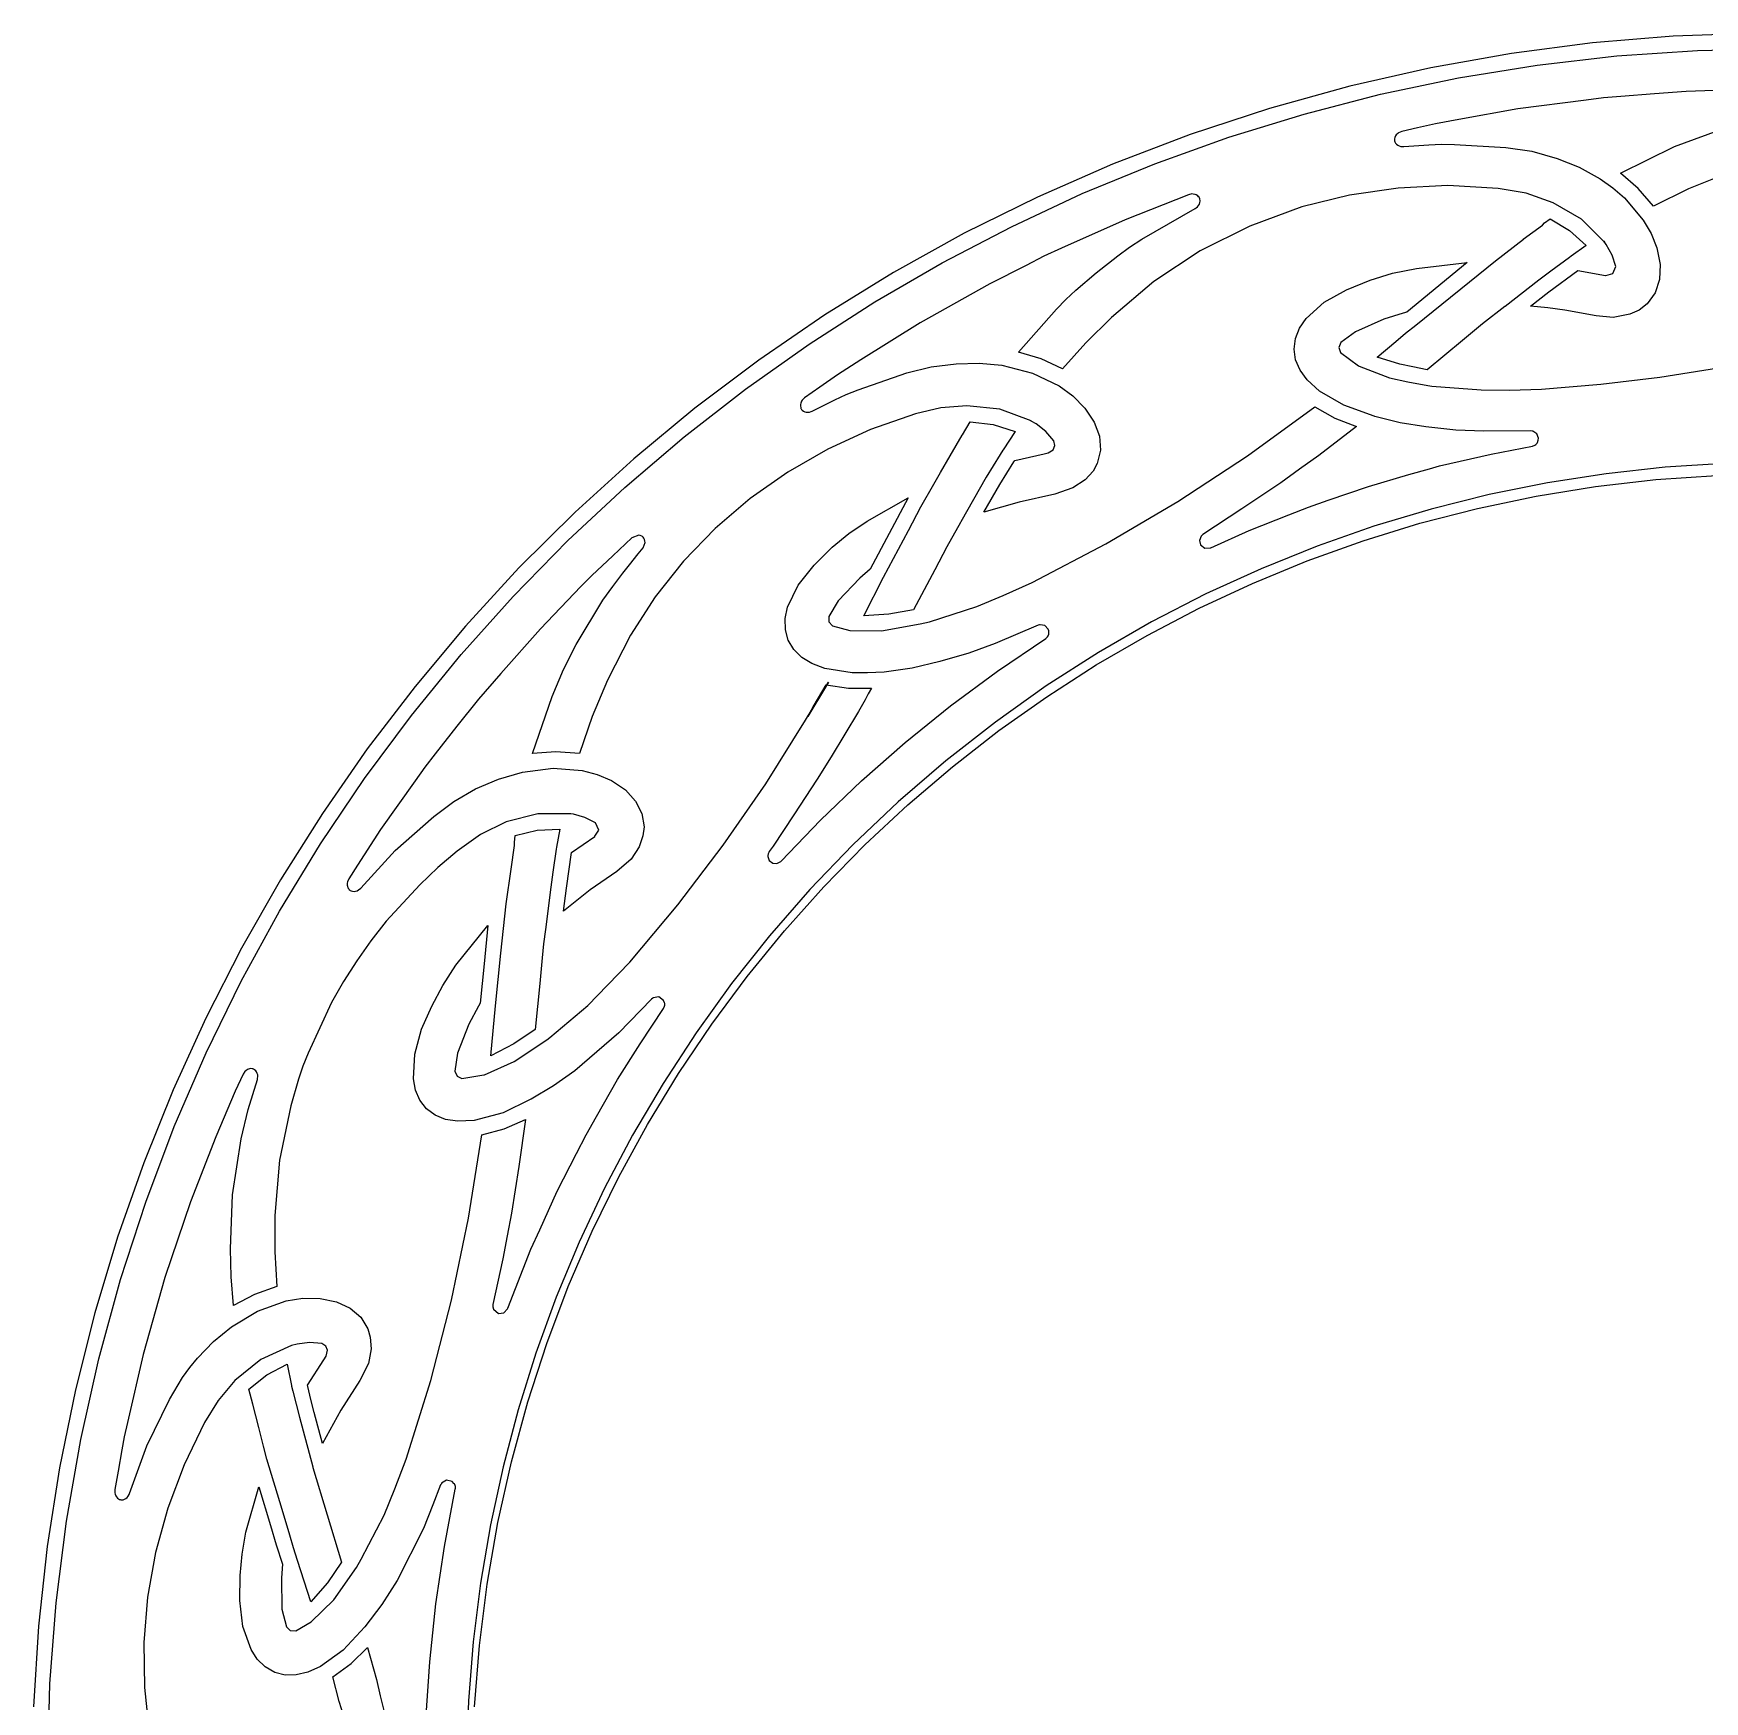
# Model space of a CAD drawing. Extents: x 0 to 238, y 0 to 238.
# Drawn here: x -0.2 to 113.8, y 123.9 to 237.7 of the extents above; entities that cross this region are included whole.
import ezdxf

# ---------------------------------------------------------------- set-up
doc = ezdxf.new("R2010")
doc.units = 0

msp = doc.modelspace()

# ---------------------------------------------------------------- linework, layer by layer
at = {"layer": 'Layer 1'}
for p, q in [((111.694249, 237.513772), (106.182766, 237.060343)), ((117.189278, 237.708654), (111.694249, 237.513772)), ((100.662698, 236.34464), (95.141912, 235.362939)), ((106.182766, 237.060343), (100.662698, 236.34464)), ((102.404514, 235.547441), (107.850287, 236.171159)), ((107.850287, 236.171159), (113.355065, 236.541556)), ((113.355065, 236.541556), (118.911916, 236.653491)), ((95.141912, 235.362939), (89.628279, 234.111514)), ((97.024676, 234.675545), (102.404514, 235.547441)), ((89.628279, 234.111514), (84.129667, 232.586639)), ((91.717702, 233.560611), (97.024676, 234.675545)), ((86.490524, 232.207781), (91.717702, 233.560611)), ((105.746497, 233.162671), (101.095607, 232.561761)), ((106.932977, 233.311179), (105.746497, 233.162671)), ((108.114687, 233.40699), (106.932977, 233.311179)), ((110.413777, 233.583167), (108.114687, 233.40699)), ((112.564107, 233.743791), (110.413777, 233.583167)), ((114.493177, 233.809501), (112.564107, 233.743791)), ((84.129667, 232.586639), (78.709329, 230.803405)), ((81.35007, 230.622198), (86.490524, 232.207781)), ((97.066157, 231.844615), (95.458547, 231.548869)), ((101.095607, 232.561761), (97.066157, 231.844615)), ((78.709329, 230.803405), (73.428259, 228.784366)), ((76.303273, 228.809003), (81.35007, 230.622198)), ((92.668791, 230.524711), (92.656624, 230.453182)), ((92.656624, 230.453182), (92.668156, 230.413078)), ((92.683816, 230.609677), (92.668791, 230.524711)), ((92.735771, 230.718081), (92.683816, 230.609677)), ((92.779473, 230.788501), (92.735771, 230.718081)), ((92.883593, 230.883361), (92.779473, 230.788501)), ((92.943692, 230.931824), (92.883593, 230.883361)), ((93.159027, 231.021447), (92.943692, 230.931824)), ((94.229637, 231.267621), (93.159027, 231.021447)), ((95.458547, 231.548869), (94.229637, 231.267621)), ((111.783472, 229.991762), (115.442357, 231.323913)), ((92.668156, 230.413078), (92.667733, 230.370646)), ((92.667733, 230.370646), (92.696409, 230.314201)), ((92.696409, 230.314201), (92.743391, 230.22008)), ((92.743391, 230.22008), (92.812061, 230.143736)), ((92.812061, 230.143736), (92.894188, 230.078981)), ((92.894188, 230.078981), (92.994179, 230.03185)), ((92.994179, 230.03185), (93.099992, 230.000421)), ((93.099992, 230.000421), (93.222101, 229.990634)), ((93.222101, 229.990634), (93.294068, 229.984761)), ((93.294068, 229.984761), (95.012358, 230.111843)), ((95.012358, 230.111843), (95.87854, 230.152)), ((95.87854, 230.152), (96.755404, 230.13888)), ((96.755404, 230.13888), (100.272084, 229.930956)), ((100.272084, 229.930956), (102.039269, 229.666836)), ((102.039269, 229.666836), (103.758814, 229.181168)), ((108.084267, 228.175403), (111.783472, 229.991762)), ((73.428259, 228.784366), (68.290936, 226.536986)), ((71.357061, 226.773338), (76.303273, 228.809003)), ((103.758814, 229.181168), (105.272079, 228.571654)), ((105.272079, 228.571654), (106.703804, 227.789578)), ((109.288843, 227.12654), (108.084267, 228.175403)), ((92.914614, 227.152223), (89.586012, 226.680799)), ((96.300514, 227.328719), (92.914614, 227.152223)), ((99.735294, 227.115359), (96.300514, 227.328719)), ((101.661764, 226.796284), (99.735294, 227.115359)), ((106.703804, 227.789578), (107.577182, 227.180628)), ((107.577182, 227.180628), (108.367178, 226.481683)), ((110.337647, 225.921913), (109.288843, 227.12654)), ((112.738107, 227.096013), (110.337647, 225.921913)), ((115.234017, 228.105883), (112.738107, 227.096013)), ((68.290936, 226.536986), (63.301837, 224.068732)), ((66.518365, 224.520343), (71.357061, 226.773338)), ((78.611949, 226.702536), (74.287179, 224.996786)), ((78.842411, 226.750681), (78.611949, 226.702536)), ((78.919864, 226.743117), (78.842411, 226.750681)), ((79.057306, 226.723119), (78.919864, 226.743117)), ((79.133492, 226.68746), (79.057306, 226.723119)), ((79.117185, 225.805347), (79.213474, 225.879469)), ((79.235707, 226.626782), (79.133492, 226.68746)), ((79.213474, 225.879469), (79.344577, 226.060884)), ((79.293057, 226.562289), (79.235707, 226.626782)), ((79.346493, 226.502176), (79.293057, 226.562289)), ((79.344577, 226.060884), (79.377597, 226.162411)), ((79.355908, 226.46821), (79.346493, 226.502176)), ((79.375274, 226.438424), (79.355908, 226.46821)), ((79.395377, 226.264203), (79.375274, 226.438424)), ((79.377597, 226.162411), (79.395377, 226.264203)), ((86.348204, 225.880783), (82.782618, 224.55821)), ((89.586012, 226.680799), (86.348204, 225.880783)), ((103.505604, 226.153363), (101.661764, 226.796284)), ((105.438901, 225.022644), (103.505604, 226.153363)), ((108.367178, 226.481683), (109.650468, 224.957663)), ((74.287179, 224.996786), (69.937969, 223.051896)), ((75.417762, 223.665763), (79.052322, 225.755613)), ((79.052322, 225.755613), (79.117185, 225.805347)), ((102.76467, 224.629804), (102.910161, 224.779898)), ((102.910161, 224.779898), (103.286854, 225.055488)), ((103.286854, 225.055488), (104.605625, 224.257765)), ((107.021434, 223.437793), (105.438901, 225.022644)), ((109.650468, 224.957663), (110.184133, 224.045803)), ((63.301837, 224.068732), (58.46544, 221.38707)), ((61.794115, 222.055162), (66.518365, 224.520343)), ((74.58015, 223.123423), (75.417762, 223.665763)), ((82.782618, 224.55821), (79.397933, 222.860405)), ((99.559301, 222.199447), (101.46, 223.658)), ((101.4599, 223.65749), (102.76467, 224.629804)), ((101.46, 223.658), (101.4599, 223.65749)), ((104.605625, 224.257765), (105.749214, 223.224458)), ((110.184133, 224.045803), (110.579825, 223.066153)), ((68.732039, 222.49786), (67.520799, 221.880127)), ((69.937969, 223.051896), (68.732039, 222.49786)), ((72.29386, 221.364177), (73.78751, 222.540237)), ((73.78751, 222.540237), (74.58015, 223.123423)), ((79.397933, 222.860405), (76.238508, 220.781534)), ((104.719879, 222.510063), (104.602757, 222.425414)), ((104.720514, 222.510117), (104.719879, 222.510063)), ((105.749214, 223.224458), (104.720514, 222.510117)), ((107.123861, 223.29336), (106.956921, 223.52774)), ((106.956921, 223.52774), (107.021434, 223.437793)), ((107.52532, 222.585306), (107.123861, 223.29336)), ((107.772068, 221.80966), (107.52532, 222.585306)), ((110.579825, 223.066153), (110.801241, 221.943597)), ((58.46544, 221.38707), (53.786224, 218.499466)), ((57.191242, 219.382935), (61.794115, 222.055162)), ((67.520799, 221.880127), (65.051879, 220.615407)), ((70.92316, 220.185267), (72.29386, 221.364177)), ((91.012247, 220.871615), (92.539547, 221.343208)), ((92.539547, 221.343208), (94.157637, 221.667896)), ((97.629137, 222.070141), (93.497477, 218.674831)), ((94.115671, 217.800127), (99.559301, 222.199447)), ((94.157637, 221.667896), (97.629137, 222.070141)), ((103.338927, 221.494843), (102.515403, 220.878115)), ((103.201722, 220.075885), (105.180202, 221.524145)), ((104.600217, 222.424036), (103.338927, 221.494843)), ((104.602757, 222.425414), (104.600217, 222.424036)), ((105.180202, 221.524145), (107.072872, 221.193099)), ((107.096784, 221.188865), (107.57769, 221.313514)), ((107.57769, 221.313514), (107.772068, 221.80966)), ((110.801241, 221.943597), (110.756506, 220.912008)), ((65.051879, 220.615407), (60.287525, 217.951292)), ((70.243005, 219.560761), (70.92316, 220.185267)), ((76.238508, 220.781534), (73.348704, 218.315763)), ((87.876477, 219.375905), (89.399078, 220.218699)), ((89.399078, 220.218699), (91.012247, 220.871615)), ((102.515403, 220.878115), (100.212073, 219.075435)), ((107.072872, 221.193099), (107.096784, 221.188865)), ((110.756506, 220.912008), (110.457305, 220.005152)), ((52.716675, 216.508805), (57.191242, 219.382935)), ((69.583794, 218.880493), (70.243005, 219.560761)), ((86.6304, 218.251022), (87.876477, 219.375905)), ((100.199057, 219.065225), (98.683187, 217.880175)), ((100.203606, 219.068823), (100.199057, 219.065225)), ((100.212073, 219.075435), (100.203606, 219.068823)), ((101.951022, 219.099078), (103.201722, 220.075885)), ((103.136442, 218.987022), (101.951022, 219.099078)), ((109.915322, 219.256793), (109.36145, 218.828029)), ((110.457305, 220.005152), (109.915322, 219.256793)), ((53.786224, 218.499466), (49.268665, 215.413387)), ((60.287525, 217.951292), (56.242879, 215.439427)), ((67.009164, 215.966153), (69.583794, 218.880493)), ((73.348704, 218.315763), (71.589994, 216.593403)), ((86.190466, 217.596683), (86.6304, 218.251022)), ((91.94637, 218.217668), (90.00208, 217.34463)), ((93.26892, 218.624096), (91.94637, 218.217668)), ((93.497477, 218.674831), (93.26892, 218.624096)), ((98.683187, 217.880175), (97.317257, 216.748875)), ((104.292122, 218.810899), (103.136442, 218.987022)), ((106.438742, 218.424207), (104.292122, 218.810899)), ((107.58828, 218.331116), (106.438742, 218.424207)), ((108.722182, 218.541764), (107.58828, 218.331116)), ((109.36145, 218.828029), (108.722182, 218.541764)), ((85.811942, 216.153608), (85.906987, 216.893965)), ((85.906987, 216.893965), (86.190466, 217.596683)), ((90.00208, 217.34463), (88.99367, 216.604078)), ((92.757357, 216.67412), (93.420378, 217.241327)), ((93.420378, 217.241327), (94.115671, 217.800127)), ((97.317257, 216.748875), (94.886217, 214.754045)), ((48.377345, 213.437913), (52.716675, 216.508805)), ((68.549857, 215.491244), (67.009164, 215.966153)), ((71.589994, 216.593403), (70.010314, 214.808353)), ((85.919195, 215.424554), (85.811942, 216.153608)), ((88.99367, 216.604078), (88.855962, 216.266627)), ((88.855962, 216.266627), (88.984148, 215.925447)), ((88.984148, 215.925447), (90.217178, 215.012603)), ((91.486657, 215.60758), (92.757357, 216.67412)), ((93.039247, 215.131), (91.486657, 215.60758)), ((49.268665, 215.413387), (44.917242, 212.136298)), ((56.242879, 215.439427), (54.643209, 214.410977)), ((56.057367, 213.390318), (59.383897, 214.544888)), ((59.383897, 214.544888), (61.042783, 214.956771)), ((61.042783, 214.956771), (62.738787, 215.169183)), ((62.738787, 215.169183), (64.307696, 215.20652)), ((64.307696, 215.20652), (65.871167, 215.070778)), ((65.871167, 215.070778), (67.955147, 214.532773)), ((67.955147, 214.532773), (69.766237, 213.650457)), ((70.010314, 214.808353), (68.549857, 215.491244)), ((86.219805, 214.72261), (85.919195, 215.424554)), ((86.70483, 214.063585), (86.219805, 214.72261)), ((90.217178, 215.012603), (90.262052, 214.991758)), ((90.262052, 214.991758), (92.328472, 214.213243)), ((93.927227, 214.944982), (93.039247, 215.131)), ((94.886217, 214.754045), (93.927227, 214.944982)), ((110.775396, 214.253956), (114.785559, 214.89611)), ((44.180183, 210.1754), (48.377345, 213.437913)), ((53.439269, 213.5749), (52.397549, 212.835428)), ((54.643209, 214.410977), (53.439269, 213.5749)), ((55.242821, 213.066742), (56.057367, 213.390318)), ((69.766237, 213.650457), (70.712117, 212.967323)), ((87.556829, 213.295123), (86.70483, 214.063585)), ((92.328472, 214.213243), (93.571032, 213.927761)), ((93.571032, 213.927761), (94.936122, 213.684974)), ((94.936122, 213.684974), (95.213986, 213.637673)), ((95.213986, 213.637673), (98.591526, 213.380337)), ((98.591526, 213.380337), (100.524506, 213.370761)), ((100.524506, 213.370761), (102.694296, 213.434885)), ((102.694296, 213.434885), (106.743483, 213.766671)), ((106.743483, 213.766671), (110.775396, 214.253956)), ((52.122315, 212.393875), (52.115225, 212.273513)), ((52.115225, 212.273513), (52.134377, 212.189657)), ((52.135861, 212.475561), (52.122315, 212.393875)), ((52.134377, 212.189657), (52.150464, 212.11892)), ((52.195975, 212.602801), (52.135861, 212.475561)), ((52.232799, 212.670574), (52.195975, 212.602801)), ((52.397549, 212.835428), (52.232799, 212.670574)), ((52.918121, 211.928835), (54.456951, 212.701056)), ((54.456951, 212.701056), (55.242821, 213.066742)), ((63.4645, 212.293), (61.693035, 212.151151)), ((65.726237, 212.055695), (63.4645, 212.293)), ((70.712117, 212.967323), (71.535847, 212.140987)), ((82.631636, 208.88223), (87.2379, 212.23)), ((87.2379, 212.23), (88.603399, 211.461377)), ((89.209793, 212.339916), (87.556829, 213.295123)), ((91.275819, 211.581803), (89.209793, 212.339916)), ((44.917242, 212.136298), (40.736434, 208.675665)), ((52.150464, 212.11892), (52.176493, 212.086276)), ((52.176493, 212.086276), (52.192258, 212.046861)), ((52.192258, 212.046861), (52.240298, 212.005656)), ((52.240298, 212.005656), (52.319656, 211.936614)), ((52.319656, 211.936614), (52.412244, 211.892172)), ((52.412244, 211.892172), (52.512659, 211.863707)), ((52.512659, 211.863707), (52.623126, 211.858153)), ((52.623126, 211.858153), (52.732326, 211.869052)), ((52.732326, 211.869052), (52.849448, 211.906932)), ((52.849448, 211.906932), (52.918121, 211.928835)), ((59.96464, 211.737799), (56.908031, 210.673234)), ((61.693035, 212.151151), (59.96464, 211.737799)), ((63.17061, 210.316033), (63.706868, 211.204648)), ((63.706868, 211.204648), (65.265704, 211.01986)), ((67.857907, 211.263386), (65.726237, 212.055695)), ((67.875473, 211.256085), (67.857907, 211.263386)), ((68.200104, 211.064087), (67.875473, 211.256085)), ((68.874743, 210.551537), (68.200104, 211.064087)), ((71.535847, 212.140987), (72.167903, 211.189641)), ((72.167903, 211.189641), (72.520536, 210.218652)), ((88.603399, 211.461377), (90.06309, 210.89158)), ((91.332958, 211.568151), (91.275819, 211.581803)), ((93.054474, 211.140963), (91.332958, 211.568151)), ((94.807108, 210.86824), (93.054474, 211.140963)), ((40.132118, 206.726409), (44.180183, 210.1754)), ((56.908031, 210.673234), (53.9964, 209.346)), ((62.337971, 208.886773), (63.163521, 210.297993)), ((63.163521, 210.297993), (63.16934, 210.314289)), ((63.16934, 210.314289), (63.17061, 210.316033)), ((65.265704, 211.01986), (66.763478, 210.549983)), ((66.763478, 210.549983), (65.94745, 209.298803)), ((69.420334, 209.903327), (68.874743, 210.551537)), ((69.491495, 209.593419), (69.420334, 209.903327)), ((72.520536, 210.218652), (72.591603, 209.263991)), ((90.06309, 210.89158), (87.49788, 208.90617)), ((96.852655, 210.631959), (94.807108, 210.86824)), ((98.771404, 210.555385), (96.852655, 210.631959)), ((101.974638, 210.587624), (98.771404, 210.555385)), ((102.066061, 210.57186), (101.974638, 210.587624)), ((102.099284, 210.565986), (102.066061, 210.57186)), ((102.383575, 210.392187), (102.099284, 210.565986)), ((102.50296, 210.0811), (102.383575, 210.392187)), ((102.420743, 209.789746), (102.483278, 209.95206)), ((102.483278, 209.95206), (102.50296, 210.0811)), ((53.9964, 209.346), (51.246634, 207.770094)), ((61.675596, 207.740613), (62.337971, 208.886773)), ((65.739211, 208.966816), (64.783935, 207.420836)), ((65.921526, 209.259706), (65.739211, 208.966816)), ((65.94745, 209.298803), (65.921526, 209.259706)), ((66.739889, 208.551356), (68.746729, 209.013918)), ((68.746729, 209.013918), (69.02544, 209.075606)), ((69.02544, 209.075606), (69.37515, 209.297495)), ((69.37515, 209.297495), (69.491495, 209.593419)), ((72.591603, 209.263991), (72.37896, 208.361627)), ((77.871946, 205.762475), (82.631636, 208.88223)), ((87.49788, 208.90617), (86.19194, 207.981687)), ((96.44306, 208.349262), (99.257562, 208.997907)), ((99.257562, 208.997907), (102.09239, 209.550292)), ((102.09239, 209.550292), (102.249099, 209.61399)), ((102.249099, 209.61399), (102.309212, 209.659543)), ((102.309212, 209.659543), (102.39619, 209.749008)), ((102.39619, 209.749008), (102.420743, 209.789746)), ((40.736434, 208.675665), (36.730717, 205.038955)), ((51.246634, 207.770094), (48.675621, 205.959513)), ((61.215839, 206.93575), (61.675596, 207.740613)), ((65.73287, 206.929037), (66.690686, 208.471467)), ((66.690686, 208.471467), (66.739889, 208.551356)), ((72.08823, 207.827752), (71.553411, 207.239178)), ((72.37896, 208.361627), (72.08823, 207.827752)), ((86.19194, 207.981687), (84.89626, 207.02842)), ((93.655743, 207.596141), (95.044323, 207.992251)), ((95.044323, 207.992251), (95.738981, 208.188638)), ((95.738981, 208.188638), (96.44306, 208.349262)), ((107.115591, 207.657974), (103.10719, 207.035787)), ((111.141391, 208.097806), (107.115591, 207.657974)), ((115.178042, 208.355602), (111.141391, 208.097806)), ((36.24008, 203.096081), (40.132118, 206.726409)), ((60.3395, 205.40279), (61.215839, 206.93575)), ((64.783935, 207.420836), (63.056645, 204.365976)), ((64.64586, 205.035887), (65.73287, 206.929037)), ((70.707026, 206.688917), (69.4816, 206.269977)), ((71.553411, 207.239178), (70.707026, 206.688917)), ((84.89626, 207.02842), (82.252, 205.25246)), ((88.148723, 205.860973), (90.883763, 206.787945)), ((90.883763, 206.787945), (93.655743, 207.596141)), ((103.10719, 207.035787), (99.122736, 206.230927)), ((102.332319, 206.136968), (106.387705, 206.794558)), ((106.387705, 206.794558), (110.492814, 207.265061)), ((110.492814, 207.265061), (114.64242, 207.544598)), ((48.675621, 205.959513), (46.300248, 203.928255)), ((56.681735, 204.433135), (59.467995, 206.020265)), ((59.467995, 206.020265), (56.881085, 201.140185)), ((59.495204, 203.790242), (60.3398, 205.403)), ((60.3398, 205.403), (60.3395, 205.40279)), ((67.044653, 205.727687), (64.64586, 205.035887)), ((69.4816, 206.269977), (67.044653, 205.727687)), ((72.967283, 202.875988), (77.871946, 205.762475)), ((85.442243, 204.855808), (86.784793, 205.387833)), ((86.784793, 205.387833), (88.148723, 205.860973)), ((99.122736, 206.230927), (95.168777, 205.243076)), ((98.331878, 205.296168), (102.332319, 206.136968)), ((36.730717, 205.038955), (32.90457, 201.233634)), ((55.422885, 203.582826), (56.681735, 204.433135)), ((63.034741, 204.329313), (62.10592, 202.670063)), ((63.056645, 204.365976), (63.034741, 204.329313)), ((82.252, 205.25246), (79.58997, 203.50522)), ((82.755973, 203.794988), (85.442243, 204.855808)), ((90.516731, 203.080441), (94.391607, 204.276033)), ((95.168777, 205.243076), (91.25186, 204.071917)), ((94.391607, 204.276033), (98.331878, 205.296168)), ((32.511, 199.289557), (36.24008, 203.096081)), ((40.597751, 203.290268), (39.308211, 202.061568)), ((41.08777, 203.458035), (40.597751, 203.290268)), ((41.186494, 203.443698), (41.08777, 203.458035)), ((41.280031, 203.39804), (41.186494, 203.443698)), ((41.339921, 203.368887), (41.280031, 203.39804)), ((41.358015, 203.345462), (41.339921, 203.368887)), ((41.392511, 203.322182), (41.358015, 203.345462)), ((41.432304, 203.251025), (41.392511, 203.322182)), ((41.474948, 203.173674), (41.432304, 203.251025)), ((41.50087, 203.056222), (41.474948, 203.173674)), ((41.507643, 202.966653), (41.50087, 203.056222)), ((46.300248, 203.928255), (44.137402, 201.690319)), ((54.293655, 202.636818), (55.422885, 203.582826)), ((57.788344, 200.594802), (59.495204, 203.790242)), ((79.47166, 203.394329), (79.360646, 203.100825)), ((79.360646, 203.100825), (79.433887, 202.795694)), ((79.536853, 203.45549), (79.47166, 203.394329)), ((79.58997, 203.50522), (79.536853, 203.45549)), ((80.124843, 202.602428), (82.755973, 203.794988)), ((86.712473, 201.713268), (90.516731, 203.080441)), ((91.25186, 204.071917), (87.378533, 202.717132)), ((39.308211, 202.061568), (37.885561, 200.702888)), ((40.446466, 201.438658), (41.049597, 202.190667)), ((41.049597, 202.190667), (41.385441, 202.601864)), ((41.385441, 202.601864), (41.507643, 202.966653)), ((53.049573, 201.421029), (54.293655, 202.636818)), ((62.10592, 202.670063), (61.297724, 201.111283)), ((67.926102, 200.228023), (72.967283, 202.875988)), ((79.433887, 202.795694), (79.722279, 202.568438)), ((79.722279, 202.568438), (80.088549, 202.594173)), ((80.088549, 202.594173), (80.124843, 202.602428)), ((87.378533, 202.717132), (83.555343, 201.178403)), ((32.90457, 201.233634), (29.26247, 197.267167)), ((39.315021, 199.968445), (39.989249, 200.866794)), ((39.989249, 200.866794), (40.446466, 201.438658)), ((44.137402, 201.690319), (42.20397, 199.259701)), ((51.961445, 200.063878), (53.049573, 201.421029)), ((56.881085, 201.140185), (56.164416, 200.535361)), ((61.297724, 201.111283), (59.837724, 198.380363)), ((83.555343, 201.178403), (79.788838, 199.455411)), ((82.984058, 200.178392), (86.712473, 201.713268)), ((37.13281, 199.963416), (34.37945, 197.077696)), ((37.885561, 200.702888), (37.13281, 199.963416)), ((38.622688, 199.021308), (39.315021, 199.968445)), ((51.243461, 198.542236), (51.961445, 200.063878)), ((56.164416, 200.535361), (54.697233, 198.990415)), ((56.435534, 197.950022), (57.788344, 200.594802)), ((65.950262, 199.337503), (67.926102, 200.228023)), ((79.336711, 198.479689), (82.984058, 200.178392)), ((28.951809, 195.311981), (32.511, 199.289557)), ((36.812128, 195.993798), (38.622688, 199.021308)), ((42.20397, 199.259701), (40.51684, 196.650399)), ((51.083387, 197.772354), (51.243461, 198.542236)), ((54.697233, 198.990415), (54.048796, 197.919881)), ((60.932842, 197.554246), (64.160232, 198.608086)), ((64.160232, 198.608086), (65.950262, 199.337503)), ((79.788838, 199.455411), (76.085567, 197.547839)), ((51.088278, 197.014838), (51.083387, 197.772354)), ((54.048796, 197.919881), (54.052827, 197.554089)), ((54.052827, 197.554089), (54.305389, 197.289451)), ((58.14876, 198.069289), (56.435534, 197.950022)), ((57.646762, 196.938954), (60.294899, 197.407539)), ((59.837724, 198.380363), (58.14876, 198.069289)), ((60.294899, 197.407539), (60.932842, 197.554246)), ((68.475404, 197.34718), (68.442497, 197.339932)), ((68.804347, 197.295874), (68.475404, 197.34718)), ((76.085567, 197.547839), (72.452076, 195.455369)), ((75.775655, 196.621036), (79.336711, 198.479689)), ((29.26247, 197.267167), (25.808897, 193.147022)), ((34.37945, 197.077696), (31.6588, 194.027226)), ((40.51684, 196.650399), (38.94108, 193.572469)), ((51.28197, 196.291889), (51.088278, 197.014838)), ((51.658223, 195.657935), (51.28197, 196.291889)), ((54.305389, 197.289451), (55.484139, 196.954818)), ((55.484139, 196.954818), (57.646762, 196.938954)), ((68.352452, 197.319669), (65.405584, 196.064948)), ((65.560026, 194.1793), (68.857172, 196.405598)), ((68.442497, 197.339932), (68.352452, 197.319669)), ((69.033357, 197.054234), (68.804347, 197.295874)), ((68.857172, 196.405598), (68.899708, 196.447603)), ((68.899708, 196.447603), (68.978115, 196.524952)), ((68.978115, 196.524952), (69.015784, 196.589657)), ((69.015784, 196.589657), (69.06235, 196.706215)), ((69.064571, 196.927257), (69.033357, 197.054234)), ((69.06235, 196.706215), (69.069016, 196.752985)), ((69.069016, 196.752985), (69.064571, 196.927257)), ((72.306115, 194.60631), (75.775655, 196.621036)), ((25.569435, 191.168492), (28.951809, 195.311981)), ((35.939385, 194.291908), (36.812128, 195.993798)), ((52.202857, 195.1243), (51.658223, 195.657935)), ((52.901698, 194.702308), (52.202857, 195.1243)), ((63.601256, 195.402907), (61.620442, 194.835509)), ((65.405584, 196.064948), (63.601256, 195.402907)), ((72.452076, 195.455369), (68.894913, 193.177684)), ((31.6588, 194.027226), (30.15076, 192.282636)), ((35.17309, 192.456898), (35.939385, 194.291908)), ((53.778672, 194.372955), (52.901698, 194.702308)), ((55.652192, 194.069849), (53.778672, 194.372955)), ((56.697092, 194.066144), (55.652192, 194.069849)), ((57.837222, 194.123971), (56.697092, 194.066144)), ((59.745187, 194.392779), (57.837222, 194.123971)), ((61.620442, 194.835509), (59.745187, 194.392779)), ((62.361346, 191.816696), (65.560026, 194.1793)), ((68.933315, 192.439388), (72.306115, 194.60631)), ((25.808897, 193.147022), (22.548327, 188.880663)), ((38.94108, 193.572469), (37.904909, 191.097798)), ((52.4704, 190.83), (53.954658, 193.318385)), ((53.819952, 193.098043), (52.616842, 191.101991)), ((52.985283, 191.750517), (53.874319, 193.259347)), ((54.028375, 193.444136), (53.819952, 193.098043)), ((53.874319, 193.259347), (55.408019, 193.032147)), ((53.954658, 193.318385), (54.028375, 193.444136)), ((55.408019, 193.032147), (56.958439, 193.024761)), ((56.958439, 193.024761), (56.748508, 192.636536)), ((68.894913, 193.177684), (65.420627, 190.714464)), ((30.15076, 192.282636), (28.66494, 190.422556)), ((33.83668, 188.562358), (35.17309, 192.456898)), ((52.616842, 191.101991), (52.985283, 191.750517)), ((56.527466, 192.23503), (56.07829, 191.440536)), ((56.748508, 192.636536), (56.527466, 192.23503)), ((59.265354, 189.321042), (62.361346, 191.816696)), ((65.662479, 190.124147), (68.933315, 192.439388)), ((22.370811, 186.864233), (25.569435, 191.168492)), ((37.904909, 191.097798), (37.02513, 188.563309)), ((49.752265, 186.502454), (52.4704, 190.83)), ((56.07829, 191.440536), (55.149997, 189.885886)), ((65.420627, 190.714464), (62.035764, 188.065393)), ((28.66494, 190.422556), (27.19446, 188.549776)), ((55.149997, 189.885886), (54.215989, 188.336896)), ((62.498831, 187.664463), (65.662479, 190.124147)), ((22.548327, 188.880663), (19.485238, 184.475558)), ((27.19446, 188.549776), (26.476733, 187.629419)), ((35.430871, 188.675615), (33.83668, 188.562358)), ((37.02513, 188.563309), (35.430871, 188.675615)), ((54.215989, 188.336896), (53.266639, 186.806216)), ((56.276272, 186.695598), (59.265354, 189.321042)), ((26.476733, 187.629419), (25.81477, 186.702235)), ((31.502861, 186.820736), (33.1464, 187.302)), ((33.1464, 187.302), (35.23154, 187.568384)), ((35.23154, 187.568384), (37.21912, 187.397496)), ((37.21912, 187.397496), (38.242881, 187.129356)), ((38.242881, 187.129356), (39.21707, 186.715904)), ((62.035764, 188.065393), (58.779953, 185.259227)), ((59.447596, 185.064213), (62.498831, 187.664463)), ((19.362865, 182.404346), (22.370811, 186.864233)), ((25.81477, 186.702235), (23.44605, 183.368405)), ((28.456317, 185.295737), (29.934033, 186.149245)), ((29.934033, 186.149245), (31.502861, 186.820736)), ((39.21707, 186.715904), (40.168348, 186.078953)), ((40.168348, 186.078953), (40.866223, 185.318791)), ((46.842294, 182.304693), (49.752265, 186.502454)), ((53.266639, 186.806216), (51.671519, 184.375546)), ((53.476052, 184.026058), (56.276272, 186.695598)), ((27.086114, 184.26842), (28.456317, 185.295737)), ((40.866223, 185.318791), (41.295091, 184.467533)), ((58.779953, 185.259227), (55.689096, 182.329257)), ((56.513998, 182.327274), (59.447596, 185.064213)), ((19.485238, 184.475558), (16.624109, 179.939172)), ((24.442384, 181.93801), (27.086114, 184.26842)), ((32.025084, 183.898576), (30.282418, 183.02716)), ((34.201666, 184.459337), (32.025084, 183.898576)), ((36.449314, 184.452665), (34.201666, 184.459337)), ((36.624433, 184.422614), (36.449314, 184.452665)), ((37.410656, 184.205194), (36.624433, 184.422614)), ((38.135453, 183.83091), (37.410656, 184.205194)), ((38.347819, 183.344012), (38.135453, 183.83091)), ((41.295091, 184.467533), (41.43935, 183.557294)), ((51.671519, 184.375546), (50.251099, 182.246186)), ((50.807252, 181.224938), (53.476052, 184.026058)), ((23.44605, 183.368405), (21.87198, 180.941115)), ((30.282418, 183.02716), (28.690914, 181.903166)), ((32.589543, 182.497041), (32.647845, 182.967855)), ((32.647845, 182.967855), (34.149363, 183.334161)), ((34.149363, 183.334161), (35.693135, 183.408353)), ((35.693135, 183.408353), (35.464899, 182.180713)), ((36.489958, 181.807354), (38.072808, 182.903884)), ((38.072808, 182.903884), (38.093128, 182.917905)), ((38.093128, 182.917905), (38.347819, 183.344012)), ((41.369942, 182.957939), (41.116301, 182.197654)), ((41.43935, 183.557294), (41.369942, 182.957939)), ((16.552528, 177.793972), (19.362865, 182.404346)), ((22.107844, 179.38025), (24.442384, 181.93801)), ((28.690914, 181.903166), (27.364344, 180.796006)), ((32.364057, 180.67331), (32.598219, 182.2842)), ((32.598219, 182.2842), (32.589543, 182.497041)), ((35.440032, 182.03538), (35.21877, 180.47755)), ((35.440772, 182.038078), (35.440032, 182.03538)), ((35.464687, 182.180448), (35.440772, 182.038078)), ((35.464899, 182.180713), (35.464687, 182.180448)), ((36.137604, 179.369014), (36.489958, 181.807354)), ((41.116301, 182.197654), (40.558873, 181.353683)), ((43.74512, 178.243089), (46.842294, 182.304693)), ((49.893242, 181.593429), (49.891972, 181.543061)), ((49.891972, 181.543061), (49.991401, 181.269056)), ((49.909961, 181.717389), (49.893242, 181.593429)), ((49.949534, 181.803467), (49.909961, 181.717389)), ((49.97895, 181.867588), (49.949534, 181.803467)), ((50.251099, 182.246186), (49.97895, 181.867588)), ((55.689096, 182.329257), (52.764154, 179.281968)), ((53.703262, 179.457524), (56.513998, 182.327274)), ((21.87198, 180.941115), (21.279853, 180.016838)), ((27.364344, 180.796006), (26.132474, 179.612916)), ((32.035508, 178.31041), (32.364057, 180.67331)), ((35.21877, 180.47755), (35.081424, 179.45265)), ((39.5781, 180.503274), (37.77463, 179.267754)), ((40.558873, 181.353683), (39.5781, 180.503274)), ((49.991401, 181.269056), (50.222514, 181.091428)), ((50.222514, 181.091428), (50.512878, 181.065849)), ((50.512878, 181.065849), (50.771486, 181.200336)), ((50.771486, 181.200336), (50.807252, 181.224938)), ((16.624109, 179.939172), (13.969418, 175.278971)), ((21.180494, 179.726658), (21.172874, 179.586676)), ((21.172874, 179.586676), (21.191179, 179.506367)), ((21.189065, 179.802632), (21.180494, 179.726658)), ((21.279853, 180.016838), (21.189065, 179.802632)), ((21.191179, 179.506367), (21.230436, 179.393196)), ((21.230436, 179.393196), (21.279743, 179.32299)), ((21.279743, 179.32299), (21.321433, 179.263946)), ((21.321433, 179.263946), (21.357839, 179.243471)), ((21.357839, 179.243471), (21.387679, 179.213527)), ((21.387679, 179.213527), (21.447792, 179.19349)), ((21.447792, 179.19349), (21.547783, 179.160052)), ((21.547783, 179.160052), (21.65074, 179.154286)), ((21.65074, 179.154286), (21.755176, 179.166139)), ((21.755176, 179.166139), (21.860143, 179.20328)), ((21.860143, 179.20328), (21.957702, 179.255022)), ((21.957702, 179.255022), (22.107844, 179.38025)), ((26.132474, 179.612916), (23.833594, 177.114466)), ((35.081424, 179.45265), (34.707694, 176.56386)), ((35.93476, 177.800344), (36.137604, 179.369014)), ((37.77463, 179.267754), (35.93476, 177.800344)), ((52.764154, 179.281968), (50.006085, 176.123845)), ((51.020611, 176.458838), (53.703262, 179.457524)), ((31.667598, 174.93642), (32.035508, 178.31041)), ((40.465374, 174.32401), (43.74512, 178.243089)), ((13.94673, 173.038253), (16.552528, 177.793972)), ((23.833594, 177.114466), (22.796734, 175.788606)), ((28.590125, 174.115871), (30.789015, 176.836421)), ((30.789015, 176.836421), (30.523108, 174.219621)), ((22.796734, 175.788606), (21.836589, 174.415186)), ((34.705473, 176.54746), (34.57945, 175.572874)), ((34.706213, 176.553172), (34.705473, 176.54746)), ((34.707694, 176.56386), (34.706213, 176.553172)), ((50.006085, 176.123845), (47.415848, 172.861373)), ((48.47127, 173.335093), (51.020611, 176.458838)), ((13.969418, 175.278971), (11.525641, 170.502422)), ((31.3017, 171.34769), (31.667598, 174.93642)), ((34.490779, 174.62511), (34.321903, 172.86055)), ((34.57945, 175.572874), (34.490779, 174.62511)), ((21.836589, 174.415186), (20.929353, 173.012326)), ((27.703522, 172.725781), (28.590125, 174.115871)), ((30.523108, 174.219621), (30.259106, 171.521371)), ((38.957864, 172.75616), (40.465374, 174.32401)), ((11.552402, 168.14233), (13.94673, 173.038253)), ((20.929353, 173.012326), (20.100628, 171.569416)), ((26.948973, 171.317051), (27.703522, 172.725781)), ((34.321903, 172.86055), (33.999916, 169.73884)), ((37.611504, 171.37663), (38.957864, 172.75616)), ((47.415848, 172.861373), (44.994404, 169.501036)), ((46.060462, 170.090167), (48.47127, 173.335093)), ((20.100628, 171.569416), (18.505818, 168.117276)), ((26.258274, 169.750683), (26.948973, 171.317051)), ((30.140807, 171.319455), (29.48805, 170.098965)), ((30.259106, 171.521371), (30.140807, 171.319455)), ((30.994836, 167.93608), (31.302, 171.348)), ((31.302, 171.348), (31.3017, 171.34769)), ((35.020044, 169.18173), (37.611504, 171.37663)), ((41.959965, 171.809605), (39.731235, 169.509615)), ((41.178222, 168.751312), (42.776202, 171.159902)), ((42.036467, 171.862459), (41.959965, 171.809605)), ((42.064613, 171.881823), (42.036467, 171.862459)), ((42.455459, 171.95875), (42.064613, 171.881823)), ((42.772708, 171.717852), (42.455459, 171.95875)), ((42.842439, 171.559396), (42.772708, 171.717852)), ((42.776202, 171.159902), (42.800222, 171.215135)), ((42.800222, 171.215135), (42.843712, 171.315101)), ((42.853762, 171.513633), (42.842439, 171.559396)), ((42.843712, 171.315101), (42.854609, 171.389407)), ((42.854609, 171.389407), (42.853762, 171.513633)), ((11.525641, 170.502422), (9.297259, 165.61699)), ((29.48805, 170.098965), (28.707324, 168.120079)), ((43.793413, 166.727936), (46.060462, 170.090167)), ((25.794504, 168.040524), (26.258274, 169.750683)), ((33.999916, 169.73884), (32.550033, 168.749684)), ((32.581515, 167.541516), (34.798895, 169.013675)), ((34.798895, 169.013675), (35.020044, 169.18173)), ((39.731235, 169.509615), (36.718325, 166.918815)), ((44.994404, 169.501036), (42.742711, 166.04932)), ((9.376474, 163.111346), (11.552402, 168.14233)), ((18.505818, 168.117276), (18.154838, 167.238106)), ((25.705549, 166.364419), (25.794504, 168.040524)), ((28.707324, 168.120079), (28.533936, 166.874535)), ((32.550033, 168.749684), (30.994836, 167.93608)), ((39.631352, 166.309582), (41.178222, 168.751312)), ((14.067714, 166.674675), (13.541189, 165.509835)), ((14.19945, 166.87032), (14.067714, 166.674675)), ((14.26061, 166.919683), (14.19945, 166.87032)), ((14.373301, 167.002058), (14.26061, 166.919683)), ((14.452978, 167.029998), (14.373301, 167.002058)), ((14.569253, 167.059203), (14.452978, 167.029998)), ((14.735696, 167.048992), (14.569253, 167.059203)), ((14.766487, 167.031534), (14.735696, 167.048992)), ((14.801087, 167.024574), (14.766487, 167.031534)), ((14.8559, 166.981245), (14.801087, 167.024574)), ((14.938645, 166.91543), (14.8559, 166.981245)), ((14.99737, 166.830806), (14.938645, 166.91543)), ((15.045094, 166.736315), (14.99737, 166.830806)), ((15.068476, 166.628678), (15.045094, 166.736315)), ((15.078424, 166.516303), (15.068476, 166.628678)), ((18.154838, 167.238106), (17.859196, 166.336124)), ((28.533936, 166.874535), (28.679675, 166.537332)), ((29.013586, 166.3842), (30.501746, 166.62585)), ((30.501746, 166.62585), (30.548725, 166.642595)), ((30.548725, 166.642595), (32.581515, 167.541516)), ((36.718325, 166.918815), (35.265234, 165.882659)), ((41.675347, 163.252278), (43.793413, 166.727936)), ((9.297259, 165.61699), (7.288747, 160.630143)), ((13.541189, 165.509835), (12.210699, 162.414285)), ((14.429474, 164.275674), (15.049431, 166.315474)), ((15.049431, 166.315474), (15.06107, 166.396076)), ((15.06107, 166.396076), (15.078424, 166.516303)), ((17.859196, 166.336124), (17.332251, 164.515464)), ((25.847841, 165.594713), (25.705549, 166.364419)), ((26.139295, 164.900211), (25.847841, 165.594713)), ((28.679675, 166.537332), (29.013586, 166.3842)), ((35.265234, 165.882659), (33.727005, 164.977705)), ((38.191982, 163.803202), (39.631352, 166.309582)), ((42.742711, 166.04932), (40.661729, 162.512708)), ((13.935752, 162.278104), (14.429474, 164.275674)), ((17.332251, 164.515464), (16.566014, 160.807179)), ((26.591308, 164.311465), (26.139295, 164.900211)), ((27.180832, 163.872411), (26.591308, 164.311465)), ((33.676425, 164.947507), (31.835397, 164.04737)), ((33.727005, 164.977705), (33.676425, 164.947507)), ((27.890387, 163.58795), (27.180832, 163.872411)), ((28.702495, 163.462981), (27.890387, 163.58795)), ((29.855635, 163.518057), (28.702495, 163.462981)), ((31.835397, 164.04737), (29.855635, 163.518057)), ((31.897644, 162.957698), (33.348934, 163.57851)), ((33.348934, 163.57851), (32.896374, 160.3804)), ((37.480393, 162.545752), (38.191982, 163.803202)), ((39.711487, 159.667068), (41.675347, 163.252278)), ((7.425875, 157.950441), (9.376474, 163.111346)), ((12.210699, 162.414285), (10.482989, 157.973625)), ((13.342885, 158.444224), (13.935752, 162.278104)), ((29.457747, 156.849545), (30.374544, 162.54319)), ((30.374544, 162.54319), (31.897644, 162.957698)), ((36.824038, 161.258722), (37.480393, 162.545752)), ((40.661729, 162.512708), (38.752416, 158.897687)), ((35.509108, 158.685942), (36.824038, 161.258722)), ((7.288747, 160.630143), (5.504584, 155.549345)), ((16.566014, 160.807179), (16.239951, 157.034624)), ((32.896374, 160.3804), (32.403818, 157.20219)), ((34.321578, 156.052582), (35.509108, 158.685942)), ((38.752416, 158.897687), (37.015733, 155.21074)), ((37.907058, 155.976184), (39.711487, 159.667068)), ((5.707537, 152.664759), (7.425875, 157.950441)), ((10.482989, 157.973625), (8.742809, 152.795315)), ((13.205011, 154.762684), (13.342885, 158.444224)), ((16.239951, 157.034624), (16.250639, 154.559564)), ((28.3067, 151.263963), (29.457747, 156.849545)), ((32.403818, 157.20219), (32.096856, 155.63971)), ((5.504584, 155.549345), (3.949249, 150.382063)), ((32.096856, 155.63971), (31.809255, 154.06855)), ((33.723832, 154.737592), (34.321578, 156.052582)), ((37.015733, 155.21074), (35.452639, 151.458353)), ((36.267285, 152.183503), (37.907058, 155.976184)), ((13.266172, 152.844404), (13.205011, 154.762684)), ((16.250639, 154.559564), (16.366914, 152.188784)), ((31.809255, 154.06855), (31.115127, 150.96919)), ((33.194767, 153.393872), (33.723832, 154.737592)), ((32.133257, 150.707872), (33.194767, 153.393872)), ((4.228389, 147.259439), (5.707537, 152.664759)), ((8.742809, 152.795315), (7.250959, 147.539775)), ((13.427854, 150.885784), (13.266172, 152.844404)), ((16.366914, 152.188784), (14.847963, 151.648758)), ((34.797391, 148.292901), (36.267285, 152.183503)), ((14.847963, 151.648758), (13.427854, 150.885784)), ((15.047457, 150.515421), (17.0033, 151.200424)), ((17.0033, 151.200424), (18.16117, 151.383387)), ((18.16117, 151.383387), (19.3334, 151.37946)), ((19.3334, 151.37946), (20.454686, 151.152745)), ((20.454686, 151.152745), (21.388783, 150.715639)), ((21.388783, 150.715639), (22.108888, 150.092128)), ((26.899404, 145.782544), (28.3067, 151.263963)), ((31.111845, 150.897156), (31.110047, 150.807189)), ((31.110047, 150.807189), (31.16052, 150.647228)), ((31.115127, 150.96919), (31.111845, 150.897156)), ((31.16052, 150.647228), (31.517003, 150.353491)), ((31.877263, 150.400347), (32.112937, 150.676827)), ((32.112937, 150.676827), (32.133257, 150.707872)), ((35.452639, 151.458353), (34.064093, 147.647011)), ((3.949249, 150.382063), (2.627219, 145.135763)), ((12.058427, 148.436273), (13.2751, 149.441504)), ((13.2751, 149.441504), (15.047457, 150.515421)), ((22.108888, 150.092128), (22.5882, 149.3062)), ((31.517003, 150.353491), (31.877263, 150.400347)), ((10.95876, 147.304234), (12.058427, 148.436273)), ((18.597773, 148.366965), (17.756152, 148.253577)), ((19.443862, 148.294051), (18.597773, 148.366965)), ((19.713368, 148.126252), (19.443862, 148.294051)), ((22.5882, 149.3062), (22.75359, 148.725397)), ((22.75359, 148.725397), (22.814151, 147.924368)), ((33.502601, 144.308255), (34.797391, 148.292901)), ((2.995362, 141.739625), (4.228389, 147.259439)), ((7.250959, 147.539775), (6.177179, 142.897085)), ((10.427263, 146.664809), (10.95876, 147.304234)), ((15.286959, 147.212468), (13.501953, 145.783913)), ((17.370673, 148.153293), (15.286959, 147.212468)), ((17.388453, 148.160568), (17.370673, 148.153293)), ((17.756152, 148.253577), (17.388453, 148.160568)), ((18.468913, 145.45298), (19.585763, 147.19201)), ((19.585763, 147.19201), (19.742678, 147.431439)), ((19.838439, 147.834452), (19.713368, 148.126252)), ((19.742678, 147.431439), (19.838439, 147.834452)), ((22.814151, 147.924368), (22.623837, 146.931058)), ((34.064093, 147.647011), (32.851054, 143.783197)), ((9.947827, 145.976735), (10.427263, 146.664809)), ((14.454653, 145.183492), (15.686489, 146.160792)), ((15.686489, 146.160792), (17.0848, 146.88)), ((17.0848, 146.88), (17.375892, 145.42296)), ((17.0848, 146.88), (17.0848, 146.88)), ((22.623837, 146.931058), (22.036597, 145.77341)), ((2.627219, 145.135763), (1.542971, 139.817911)), ((9.053392, 144.482395), (9.947827, 145.976735)), ((13.501953, 145.783913), (12.378505, 144.413335)), ((14.731987, 144.168752), (14.454653, 145.183492)), ((17.375892, 145.42296), (17.384567, 145.376825)), ((17.384567, 145.376825), (17.458953, 145.041796)), ((17.458953, 145.041796), (17.918498, 143.262636)), ((18.489547, 145.361983), (18.468913, 145.45298)), ((18.691226, 144.474135), (18.489547, 145.361983)), ((22.036597, 145.77341), (20.734147, 143.75548)), ((25.213854, 140.40139), (26.899404, 145.782544)), ((7.496682, 141.316885), (9.053392, 144.482395)), ((12.378505, 144.413335), (11.4385, 142.911)), ((14.732306, 144.166607), (14.731987, 144.168752)), ((14.7395, 144.151), (14.732306, 144.166607)), ((15.137741, 142.572651), (14.7395, 144.151)), ((18.927082, 143.58824), (18.691226, 144.474135)), ((20.734147, 143.75548), (19.492017, 141.48162)), ((32.851054, 143.783197), (31.814482, 139.873398)), ((32.388138, 140.233443), (33.502601, 144.308255)), ((6.177179, 142.897085), (5.956134, 141.921283)), ((11.4385, 142.911), (10.040338, 140.030279)), ((17.918498, 143.262636), (18.822348, 139.889726)), ((19.492017, 141.48162), (18.927082, 143.58824)), ((2.024783, 136.16767), (2.995362, 141.739625)), ((5.956134, 141.921283), (5.795617, 141.033356)), ((15.466922, 141.296571), (15.137741, 142.572651)), ((5.795617, 141.033356), (5.536272, 139.589466)), ((6.320152, 138.058995), (7.496682, 141.316885)), ((15.701934, 140.404679), (15.466922, 141.296571)), ((16.732544, 136.959289), (15.701934, 140.404679)), ((24.420683, 138.38175), (25.213854, 140.40139)), ((1.542971, 139.817911), (0.700985, 134.435973)), ((5.536272, 139.589466), (5.311736, 138.330986)), ((10.040338, 140.030279), (8.926989, 137.06774)), ((18.822348, 139.889726), (18.832296, 139.848036)), ((18.832296, 139.848036), (20.798186, 133.379686)), ((31.814482, 139.873398), (30.955335, 135.924098)), ((31.459229, 136.07234), (32.388138, 140.233443)), ((5.311736, 138.330986), (5.309831, 138.098173)), ((5.309831, 138.098173), (5.331099, 138.024231)), ((5.331099, 138.024231), (5.377666, 137.892284)), ((6.286505, 137.994606), (6.320152, 138.058995)), ((14.270714, 135.425629), (15.147899, 138.513699)), ((15.147899, 138.513699), (15.943503, 135.873229)), ((23.704754, 136.59416), (24.420683, 138.38175)), ((27.557278, 138.650904), (27.01848, 137.281324)), ((27.607855, 138.728862), (27.557278, 138.650904)), ((27.626375, 138.757166), (27.607855, 138.728862)), ((27.958148, 138.977471), (27.626375, 138.757166)), ((27.812878, 134.455162), (28.559762, 138.362179)), ((28.343256, 138.875981), (27.958148, 138.977471)), ((28.468537, 138.756229), (28.343256, 138.875981)), ((28.496477, 138.718587), (28.468537, 138.756229)), ((28.544737, 138.603621), (28.496477, 138.718587)), ((28.562934, 138.531191), (28.544737, 138.603621)), ((28.559762, 138.362179), (28.560925, 138.421728)), ((28.560925, 138.421728), (28.562934, 138.531191)), ((5.377666, 137.892284), (5.425387, 137.825039)), ((5.425387, 137.825039), (5.504852, 137.73501)), ((5.504852, 137.73501), (5.57744, 137.689352)), ((5.57744, 137.689352), (5.638493, 137.65073)), ((5.638493, 137.65073), (5.679979, 137.645678)), ((5.679979, 137.645678), (5.718926, 137.629383)), ((5.718926, 137.629383), (5.782203, 137.633828)), ((5.782203, 137.633828), (5.887274, 137.641165)), ((5.887274, 137.641165), (5.984621, 137.675213)), ((5.984621, 137.675213), (6.07636, 137.726134)), ((6.07636, 137.726134), (6.159104, 137.800257)), ((6.159104, 137.800257), (6.229471, 137.885434)), ((6.229471, 137.885434), (6.286505, 137.994606)), ((8.926989, 137.06774), (8.099296, 134.044735)), ((17.253673, 135.222499), (16.732544, 136.959289)), ((27.01848, 137.281324), (26.378739, 135.678524)), ((1.325399, 130.607435), (2.024783, 136.16767)), ((15.943503, 135.873229), (16.332893, 134.554249)), ((22.140424, 133.57237), (23.704754, 136.59416)), ((30.955335, 135.924098), (30.274575, 131.941782)), ((30.728174, 131.871959), (31.459229, 136.07234)), ((14.014329, 133.929289), (14.270714, 135.425629)), ((17.50815, 134.35809), (17.253673, 135.222499)), ((26.378739, 135.678524), (24.580769, 132.133514)), ((0.700985, 134.435973), (0.105738, 128.997416)), ((8.099296, 134.044735), (7.558104, 130.982619)), ((13.874657, 132.462959), (14.014329, 133.929289)), ((16.332893, 134.554249), (16.770851, 133.235509)), ((17.796383, 133.492676), (17.50815, 134.35809)), ((18.695156, 130.668666), (17.796383, 133.492676)), ((21.818646, 133.013706), (22.140424, 133.57237)), ((27.229433, 130.522157), (27.812878, 134.455162)), ((13.841747, 130.751019), (13.874657, 132.462959)), ((16.770851, 133.235509), (16.685143, 132.301873)), ((20.798186, 133.379686), (19.830211, 131.959372)), ((20.270044, 130.810183), (21.818646, 133.013706)), ((16.685143, 132.301873), (16.724163, 130.174161)), ((19.830211, 131.959372), (18.695156, 130.668666)), ((24.580769, 132.133514), (23.554168, 130.495743)), ((30.274575, 131.941782), (29.773158, 127.932934)), ((30.201562, 127.680443), (30.728174, 131.871959)), ((0.892773, 125.066319), (1.325399, 130.607435)), ((7.558104, 130.982619), (7.304257, 127.902744)), ((14.047871, 128.995089), (13.841747, 130.751019)), ((16.724163, 130.174161), (17.029036, 128.958643)), ((18.716536, 129.293076), (20.270044, 130.810183)), ((23.554168, 130.495743), (22.382729, 128.958234)), ((26.810077, 126.568288), (27.229433, 130.522157)), ((0.105738, 128.997416), (-0.238293, 123.509706)), ((14.617712, 127.41178), (14.047871, 128.995089)), ((17.029036, 128.958643), (17.296235, 128.703883)), ((17.665286, 128.693919), (18.716536, 129.293076)), ((22.382729, 128.958234), (20.898327, 127.371453)), ((7.304257, 127.902744), (7.338599, 124.826463)), ((17.296235, 128.703883), (17.665286, 128.693919)), ((29.773158, 127.932934), (29.452046, 123.904039)), ((15.045196, 126.754925), (14.617712, 127.41178)), ((15.582681, 126.223359), (15.045196, 126.754925)), ((20.898327, 127.371453), (19.354799, 126.260254)), ((21.45679, 126.465713), (22.563776, 127.557263)), ((22.563776, 127.557263), (23.172091, 125.357603)), ((29.876046, 123.503372), (30.201562, 127.680443)), ((16.229453, 125.849704), (15.582681, 126.223359)), ((16.943224, 125.668036), (16.229453, 125.849704)), ((17.705959, 125.676328), (16.943224, 125.668036)), ((18.499621, 125.872557), (17.705959, 125.676328)), ((19.354799, 126.260254), (18.499621, 125.872557)), ((20.206806, 125.541353), (21.45679, 126.465713)), ((20.637567, 123.865523), (20.206806, 125.541353)), ((26.555462, 122.598679), (26.810077, 126.568288)), ((0.722466, 119.551724), (0.892773, 125.066319)), ((7.338599, 124.826463), (7.661976, 121.775131)), ((23.172091, 125.357603), (23.440433, 124.260273)), ((20.941461, 122.860813), (20.637567, 123.865523)), ((23.440433, 124.260273), (23.713006, 123.162383)), ((29.452046, 123.904039), (29.312197, 119.861583))]:
    msp.add_line(p, q, dxfattribs=at)

doc.saveas('drawing.dxf')
